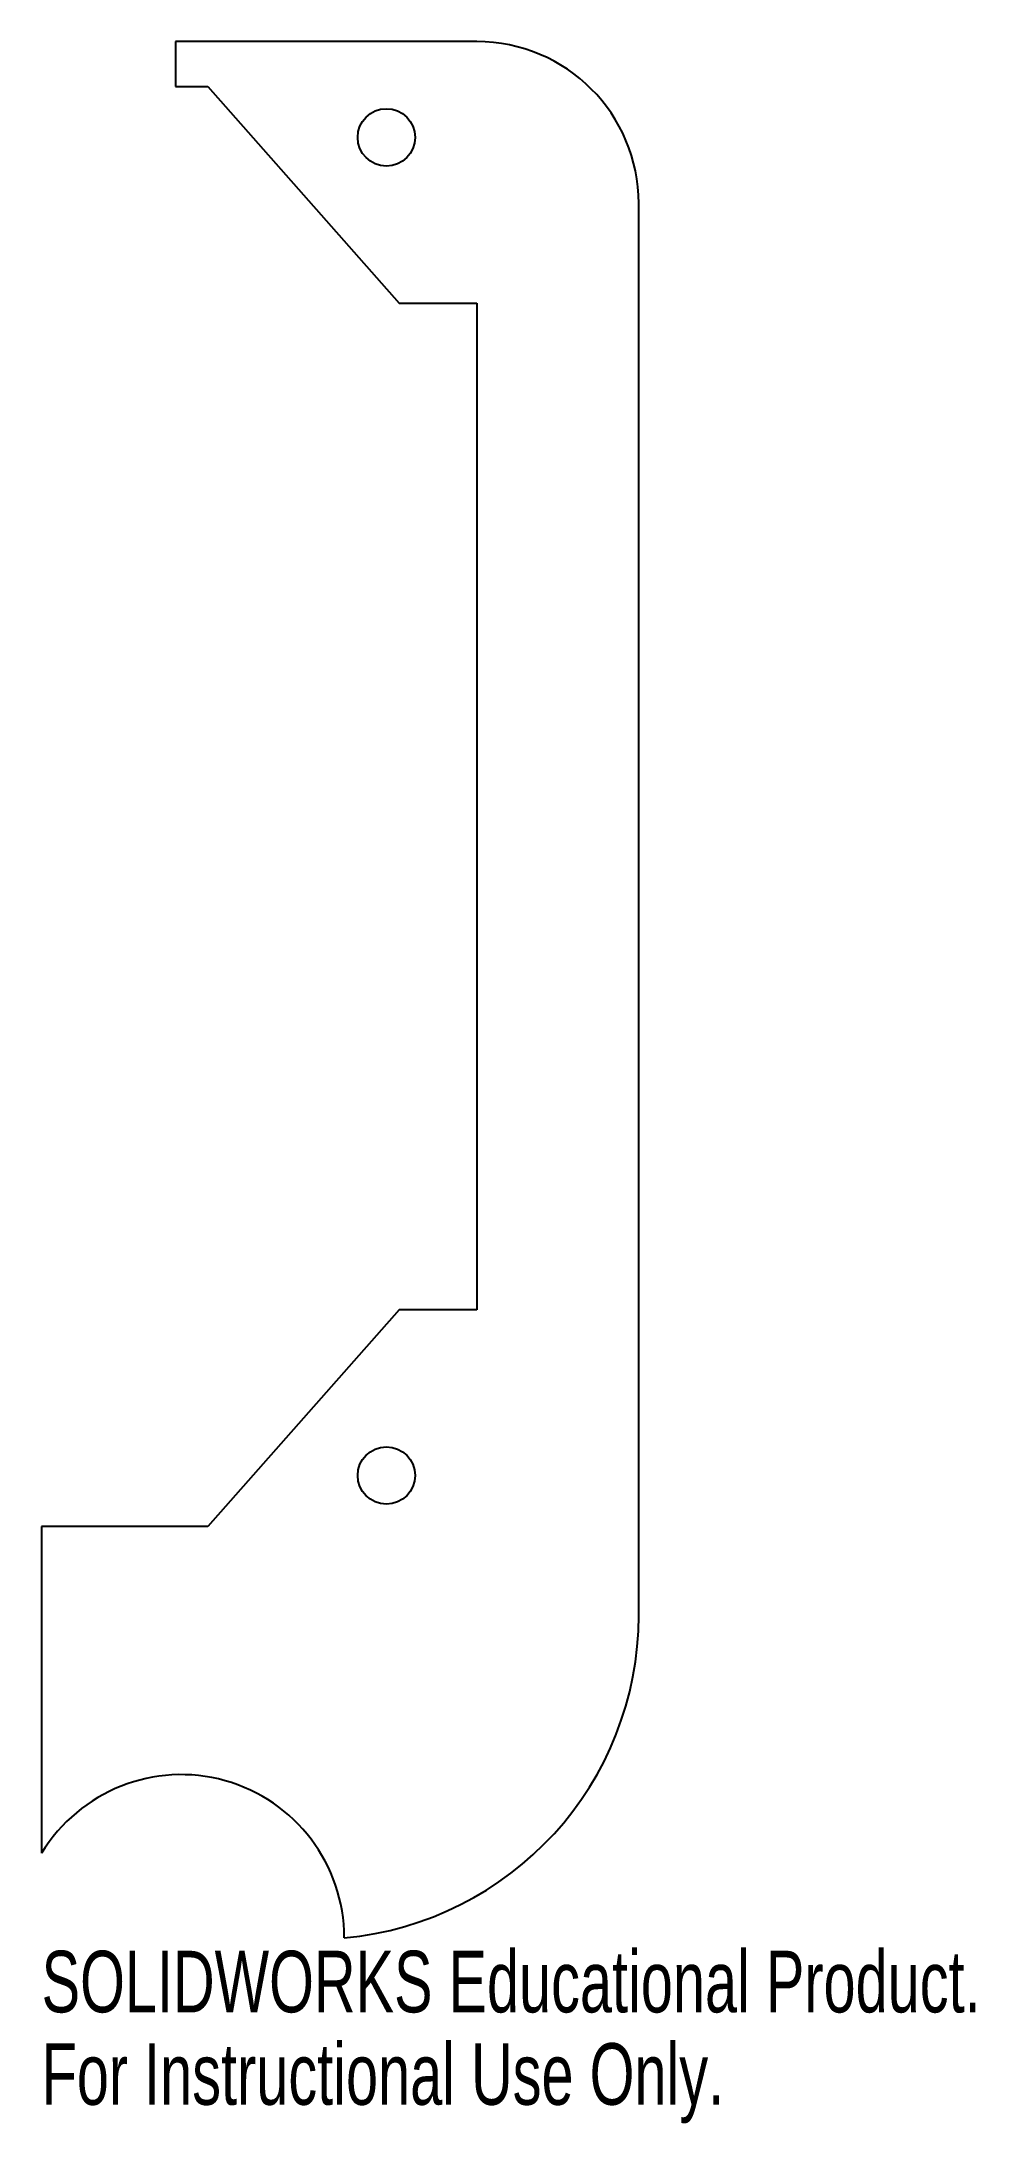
# Model space of a CAD drawing. Header units: inches. Extents: x -1.55 to 1.34, y -1.71 to 4.72.
import ezdxf

# ---------------------------------------------------------------- set-up
doc = ezdxf.new("R2010")
doc.units = ezdxf.units.IN
doc.header["$MEASUREMENT"] = 0
doc.styles.add('SLDTEXTSTYLE0', font='TXT', dxfattribs={"width": 0.7})

msp = doc.modelspace()

# ---------------------------------------------------------------- linework, layer by layer
at = {"color": 7, "linetype": 'Continuous', "lineweight": 25}
for p, q in [((-1.1339, 4.72), (-1.1339, 4.5817)), ((-0.2027, 4.72), (-1.1339, 4.72)), ((-1.1339, 4.5817), (-1.0334, 4.5817)), ((-1.0334, 4.5817), (-0.4428, 3.9124)), ((0.2973, -0.142), (0.2973, 4.22)), ((-0.4428, 3.9124), (-0.2027, 3.9124)), ((-0.2027, 3.9124), (-0.2027, 0.8022)), ((-0.4428, 0.8022), (-1.0334, 0.1329)), ((-0.2027, 0.8022), (-0.4428, 0.8022)), ((-1.5473, 0.1329), (-1.5473, -0.8766)), ((-1.0334, 0.1329), (-1.5473, 0.1329))]:
    msp.add_line(p, q, dxfattribs=at)
for centre in [(-0.4822, 4.4242), (-0.4822, 0.2904)]:
    msp.add_circle(centre, 0.0886, dxfattribs=at)
for centre, radius, start, end in [((-0.2027, 4.22), 0.5, 0, 90), ((-0.7027, -0.142), 1, 275.18654, 0), ((-1.1163, -1.1379), 0.504, 0, 148.77323)]:
    msp.add_arc(centre, radius, start, end, dxfattribs=at)

# ---------------------------------------------------------------- texts
at = {"color": 7, "linetype": 'Continuous', "char_height": 0.1903, "attachment_point": 1, "style": 'SLDTEXTSTYLE0'}
for s, insert in [('SOLIDWORKS Educational Product.', (-1.5473, -1.178)), ('For Instructional Use Only.', (-1.5473, -1.4635))]:
    msp.add_mtext(s, dxfattribs=dict(at, insert=insert))

doc.saveas('drawing.dxf')
